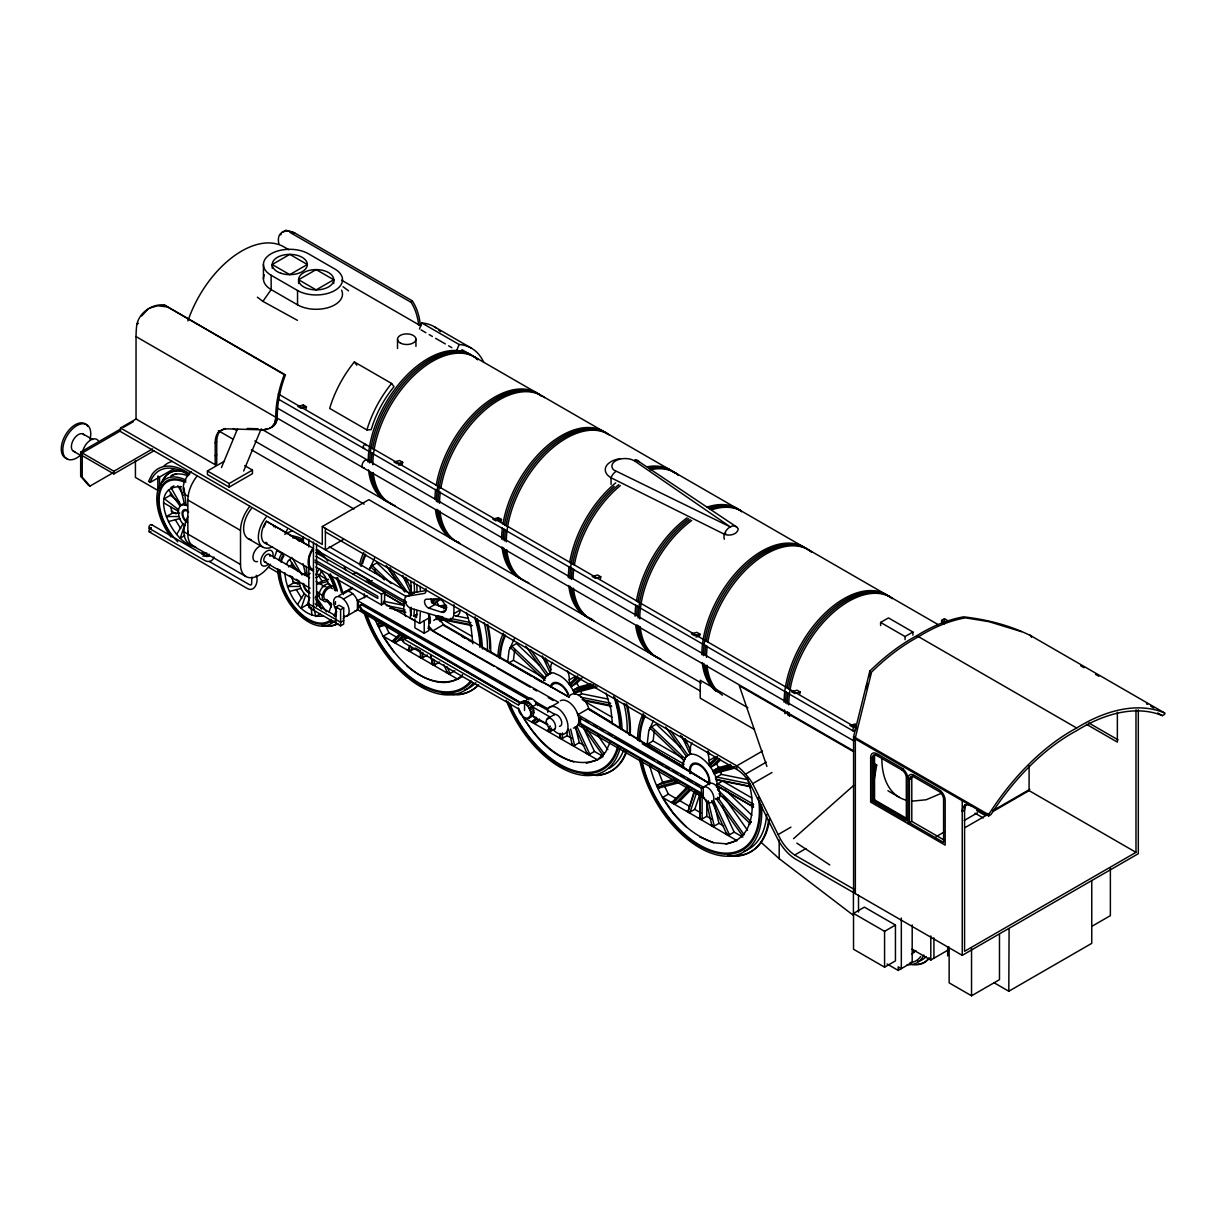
<?xml version="1.0" encoding="UTF-8"?>
<svg xmlns="http://www.w3.org/2000/svg" width="1226" height="1226" viewBox="0 0 1226 1226"><rect width="100%" height="100%" fill="white"/><g stroke="black" fill="none" stroke-linecap="round" stroke-linejoin="round"><path stroke-width="1.5" d="M707.984 751.032L709.563 754.021M872.222 758.281L872.268 757.545A6.574 3.801 60 0 1 876.268 755.231L902.321 770.265A6.574 3.801 60 0 1 906.32 777.207L906.366 820.945L872.222 801.222L872.222 758.281L874.582 756.197A6.574 3.801 60 0 1 875.165 754.542M909.462 779.782L909.508 779.046A6.574 3.801 60 0 1 913.508 776.732L939.56 791.766A6.574 3.801 60 0 1 943.576 798.708L943.606 842.446L909.462 822.738L909.462 779.782L911.837 777.698A6.574 3.801 60 0 1 913.155 775.368M275.804 417.56L274.655 423.215L271.728 427.062A42.159 24.336 60 0 1 260.203 429.774L227.607 428.87A41.102 23.723 60 0 0 218.458 432.196L218.121 432.502A28.167 16.26 60 0 0 216.205 436.165L215.945 437.008A28.167 16.26 60 0 0 215.194 442.816L215.194 464.715L216.741 463.826L216.741 441.912A28.167 16.26 60 0 1 217.492 436.119L217.753 435.261A28.167 16.26 60 0 1 219.669 431.613L220.006 431.307A41.102 23.723 60 0 1 225.385 428.502M382.16 622.685L378.589 623.62L378.022 625.842M269.429 428.18A42.159 24.336 60 0 0 273.275 426.158L276.202 422.326L277.275 416.334A94.034 54.296 -60 0 1 284.478 377.424L285.397 374.895L164.345 304.998C151.61 303.45 137.894 313.458 136.592 326.468A94.034 54.296 -60 0 0 136.04 336.583L136.04 419.016L215.194 464.715M194.765 546.597C172.391 544.237 144.837 485.542 181.371 486.661M178.383 509.556L164.345 498.737L170.322 495.289L170.613 492.867M185.08 525.571C177.264 521.387 174.368 500.147 187.486 505.817M288.401 566.902L291.39 565.186L291.681 562.749M317.871 591.836L316.017 597.047L326.484 611.866M374.558 572.925L374.972 569.569M405.515 616.096L403.814 610.364L403.814 600.158M507.656 662.071L509.081 650.286L514.353 638.654M531.394 676.093L508.729 663.005L513.418 660.293L514.659 650.209M404.243 639.282L518.537 705.195C522.72 697.87 531.394 708.536 530.735 714.099C529.632 723.57 518.337 714.819 518.537 708.904L404.243 642.868A2.191 1.272 60 0 1 402.695 640.171A2.191 1.272 60 0 1 404.243 639.282L407.354 637.489L521.632 703.402C526.919 695.035 538.337 711.019 532.023 716.321M647.129 744.397L653.106 740.948L654.332 730.849M682.744 767.645C685.196 734.987 721.332 769.729 716.582 787.184L717.869 786.448L753.484 806.999L752.197 807.75M746.91 777.407C755.906 799.919 756.197 838.89 726.007 843.963M873.494 783.705L876.697 765.039L873.387 763.124M404.151 611.513L404.886 609.736M442.892 616.939L437.284 615.804L436.441 618.042M302.96 406.879L303.358 404.978L306.454 406.771L306.071 408.672M402.68 462.325L397.193 463.796L394.098 462.003L399.584 460.532L402.68 462.325L402.297 464.225L398.634 465.206M497.986 519.579L498.384 517.678L501.48 519.472L501.097 521.372M600.388 578.703L600.786 576.802L597.675 575.009L592.189 576.481L595.3 578.274L600.786 576.802M699.939 634.149L694.452 635.62L691.357 633.827L696.828 632.355L699.939 634.149L699.556 636.049L695.893 637.014M799.781 693.901L800.164 692.016L797.053 690.223L791.582 691.694L794.678 693.487L800.164 692.016M854.966 725.869L855.35 723.968L851.702 724.949M213.891 557.033C213.309 561.247 208.037 562.795 204.773 560.466L149.388 528.483M853.587 892.62L853.587 736.703L869.832 671.082A179.961 103.903 -60 0 1 916.803 635.696A179.961 103.903 -60 0 1 963.774 616.847C987.145 619.574 1010.347 625.398 1031.418 636.064L1031.418 637.336M567.377 670.898A13.164 7.601 60 0 1 569.216 679.909L569.937 685.349L570.948 682.591L577.645 675.817M707.05 751.553A13.164 7.601 60 0 1 708.904 760.564L709.624 766.005L710.636 763.246L713.762 761.438M865.847 688.997L867.257 683.817M184.636 525.08L180.222 538.199L184.712 535.624M305.688 594.978L301.289 608.096L307.251 604.648L309.458 598.089M411.829 647.435L410.695 650.776L408.626 650.562L409.423 645.887M410.342 645.458L408.411 650.684M551.501 728.075L550.382 731.416L548.298 731.202L549.095 726.528M550.014 726.099L548.099 731.324M696.797 792.027L690.069 812.056L687.985 811.842L694.039 791.552M696.322 791.95L694.851 791.444L687.771 811.98M688.997 812.685L694.759 809.359L699.816 794.325M716.735 785.927L717.869 783.751L753.484 804.317L752.35 806.493M419.461 328.982L421.851 322.99A80.364 46.389 -60 0 1 436.548 328.216M456.7 350.483L459.091 344.491L421.851 322.99M280.831 234.871L281.29 233.768M724.351 539.21C721.654 532.099 732.964 520.483 738.267 528.881C737.485 534.674 729.01 536.283 724.351 534.23L611.054 477.772A19.754 11.402 0 0 1 619.896 458.693M221.462 467.52L237.537 428.87M243.652 471.014L261.184 428.855M286.486 564.466L288.064 560.987L291.987 557.447M329.043 611.943L331.694 604.295L326.085 599.974M369.409 569.646L374.666 558.014M483.259 648.508L569.002 697.073L569.446 696.123A15.371 8.873 60 0 1 588.265 706.988L588.695 708.444L709.486 783.552A8.781 5.073 60 0 1 719.248 790.678A8.781 5.073 60 0 1 715.478 799.015M577.4 725.807L577.829 724.857L703.28 797.283A8.781 5.073 60 0 0 712.061 802.356A8.781 5.073 60 0 0 712.061 792.211A8.781 5.073 60 0 0 703.28 787.138L577.829 714.712L577.4 713.256M610.257 741.899L605.613 752.182L597.246 759.951L586.335 763.323M653.289 720.965L648.769 730.941L646.976 745.653L648.416 743.661L684.031 764.212L682.744 764.963M266.394 543.731L313.059 570.672L311.772 570.274A17.516 10.114 -60 0 1 311.772 550.045L313.059 548.175L266.394 521.234L265.107 523.104A17.516 10.114 -60 0 0 265.107 543.348L266.394 543.731L266.87 542.75L265.659 542.382M176.621 534.413L183.21 523.594M297.688 604.295L304.278 593.491M315.649 574.81L319.419 568.619L325.273 576.802L329.043 584.633M315.818 577.707L318.806 575.99L321.626 571.347M141.572 316.017L148.055 309.151M313.519 548.604L312.324 550.367A16.413 9.471 -60 0 0 312.324 569.324L313.519 569.692M257.383 297.213L262.885 301.366L271.145 289.597L271.145 275.268A26.344 15.202 0 0 1 271.145 253.751A26.344 15.202 0 0 1 308.4 253.751L334.79 268.984A26.344 15.202 0 0 1 334.79 290.501A26.344 15.202 0 0 1 297.535 290.501L271.145 275.268M282.149 232.174L285.949 230.212L294.715 232.94L412.227 300.784A94.034 54.296 -60 0 1 420.227 324.001M418.664 324.89A94.034 54.296 -60 0 0 412.013 303.803L411.093 302.332L412.227 300.784M720.597 787.858L717.471 789.651L751.231 821.818L749.5 823.535M400.626 632.953L393.071 640.6L393.653 641.918L395.952 642.255L402.343 635.804M431.261 601.951L433.943 599.238M401.561 633.934L393.439 642.041M431.981 603.146L435.874 599.207M433.759 604.004L438.939 598.748M394.879 642.868L400.641 639.543L404.473 635.666M434.019 604.418L441.038 598.671M536.528 717.425L532.758 721.24L533.341 722.574L535.639 722.911L539.471 719.034M537.294 718.574L533.126 722.696M579.929 678.085L572.144 685.962L570.366 685.104L578.151 677.227M570.856 686.698L576.833 683.25L582.028 677.993M687.556 786.602L672.446 801.896L673.028 803.214L675.311 803.551L689.364 789.345M708.689 764.641L717.333 756.457M688.828 787.23L672.813 803.337M719.616 758.725L711.816 766.602L710.038 765.744L717.838 757.867M674.254 804.164L680.016 800.839L691.51 789.207M710.544 767.353L716.52 763.905L720.413 759.967M406.664 665.672C420.932 678.392 446.57 691.158 462.57 674.652M915.914 950.533L912.006 954.073M793.528 838.691L853.756 785.36M873.832 767.583L876.697 765.039M546.29 676.016L548.267 674.622L530.689 649.719M602.686 755.047L604.249 753.898L586.656 728.995M685.962 756.672L687.955 755.277L670.377 730.359M717.547 797.191L743.937 834.554L741.945 835.948M519.318 702.759L361.318 610.042L358.973 605.966L362.084 604.157L361.318 604.602L529.004 699.831M136.868 324.17L138.415 323.281M272.218 264.51L289.78 254.364L307.328 264.51L289.78 274.639L272.218 264.51L272.218 268.233M298.608 283.528L298.608 279.743L316.155 269.597L333.717 279.743L333.717 283.528M333.717 279.743A17.562 10.145 0 0 1 307.374 288.524A17.562 10.145 0 0 1 307.374 270.961A17.562 10.145 0 0 1 333.717 279.743L316.155 289.888L298.608 279.743M406.572 596.71L120.516 431.567L120.516 427.981L136.576 418.71M113.16 472.73L89.988 486.109L88.441 485.22L80.671 476.255L80.671 452.057L120.194 429.253M123.489 427.353L133.358 421.652M120.102 431.092L82.219 452.961L82.219 477.159L89.988 486.109M80.671 452.057L113.88 471.244L152.576 448.9M82.219 455.643L113.88 473.926L154.185 450.662M218.121 432.502L219.669 431.613M215.194 442.816L216.741 441.912M189.785 474.018A55.063 31.784 60 0 0 152.07 474.37L148.53 481.435L150.231 482.416L174.184 468.593M277.275 417.897L275.727 418.802L275.727 417.223A94.034 54.296 -60 0 1 284.263 374.666L164.345 304.998M275.635 419.614L277.183 418.71M275.467 420.579L277.015 419.675M215.194 455.765L216.741 454.861M275.237 421.499L276.8 420.61M274.976 422.388L276.524 421.483M274.655 423.215L276.202 422.326M274.272 423.997L275.835 423.108M273.858 424.732L275.406 423.828M273.398 425.407L274.946 424.502M272.877 426.02L274.425 425.115M272.341 426.556L273.888 425.652M173.908 485.833L170.935 487.55L180.973 505.143L183.961 503.426M244.679 465.619L252.449 470.094L252.449 473.68L229.17 487.12L207.439 474.585L207.439 470.999L224.511 461.129M179.716 513.096L172.437 513.096L166.46 516.544L179.211 516.56M207.439 470.999L229.17 483.534L252.449 470.094M120.516 427.981L322.285 544.467L322.285 526.552L368.842 499.672L700.444 691.112M343.05 539.655L325.396 549.846L325.396 528.345M303.527 574.182L306.515 572.45M298.96 582.994L293.489 582.978L287.512 586.442L300.263 586.457M310.178 573.4L307.19 575.132L306.132 566.397M317.519 583.653L321.994 581.063L328.568 579.331M352.981 574.12L356.076 572.327L368.98 579.775L368.98 583.576M316.017 597.047L319.005 595.315M315.067 597.89L318.055 596.158M370.911 566.32L376.888 562.872L399.799 584.695M370.467 567.301L372.183 565.584L391.048 583.545M370.022 568.297L370.896 567.056L384.366 579.898M342.974 592.97L352.291 587.591L352.582 588.495L344.812 592.97M365.884 581.568L368.98 579.775M372.168 580.557L369.041 582.365L404.657 602.931M343.403 599.07L352.705 593.706M320.308 613.904L315.818 616.494L314.055 609.215M335.955 623.145L335.955 607.023L339.066 605.23L343.709 607.912L343.709 624.049L340.613 625.842L308.799 607.468L308.799 556.389M335.955 607.023L340.613 609.705L343.709 607.912M406.634 638.44L357.425 609.552L357.425 600.602L367.432 595.897M358.973 605.966L359.754 605.521L362.084 609.598L521.74 703.28M315.864 556.282L381.501 594.166L384.596 592.373L384.596 603.131L381.501 604.924L315.864 567.025M346.881 616.08L356.184 610.701M361.318 610.042L362.084 609.598M343.709 620.463L340.613 622.256L308.799 603.882M408.595 593.982L411.721 592.173M410.71 592.756L411.062 588.603A13.164 7.601 60 0 1 411.062 585.798M455.796 615.835A11.463 6.62 60 0 0 460.118 610.058L453.911 613.644A11.463 6.62 60 0 1 448.425 619.329L410.879 608.326A6.912 3.985 60 0 1 404.948 600.832A6.912 3.985 60 0 1 408.473 596.005L414.679 592.434L425.299 590.702M403.231 604.924L384.228 593.461M377.317 624.356L378.589 623.62M378.727 627.314L383.14 624.77M417.039 614.41L413.928 616.203L416.518 617.582A270.302 156.054 60 0 0 416.947 610.487M417.039 614.471L413.944 616.264L414.143 613.061A279.804 161.541 60 0 0 414.342 609.368M428.686 608.081L441.697 612.234A7.402 4.276 60 0 0 445.636 606.655A7.402 4.276 60 0 0 438.372 598.962L426.479 599.223A4.935 2.85 60 0 0 424.702 603.115A4.935 2.85 60 0 0 428.686 608.081L434.893 604.495L446.279 608.142M374.666 618.854L383.048 636.294L389.01 632.846L397.76 637.888M410.986 607.238A275.053 158.798 60 0 1 410.266 618.011L419.568 623.39L428.885 618.011A275.053 158.798 60 0 0 429.177 614.456M441.697 612.234L446.341 609.552M391.998 641.213L396.197 638.792M437.284 615.804L435.996 616.54L436.824 619.528L438.111 618.793L471.857 625.612L470.585 626.348M440.057 621.551L443.199 619.758L472.332 636.57M414.909 618.9L414.909 627.865L424.227 633.244L428.885 630.547L428.885 618.011M428.303 626.287A8.781 5.073 60 0 1 432.686 630.915L443.551 624.647L569.002 697.073M407.185 649.979L408.258 649.351M409.637 651.389L415.399 648.064L420.257 650.868M470.14 624.846L471.857 625.612M419.353 656.998L420.411 656.385L420.411 650.96M420.518 657.672L422.74 657.718L422.74 652.309M421.683 658.331L427.445 655.006M431.399 663.956L432.456 663.327L430.663 655.91M432.609 664.661L434.908 664.753L433.59 659.327M433.835 665.366L439.598 662.04M446.141 672.461L447.214 671.848L447.796 673.181L450.08 673.518L446.877 666.576M447.582 673.304L443.904 664.753M449.022 674.131L454.785 670.806M510.598 646.96L516.575 643.512L539.471 665.335M510.154 647.956L511.87 646.225L545.555 678.315L544.283 679.051M509.694 648.937L510.568 647.711L544.742 680.353C540.819 680.507 551.164 669.595 555.562 673.825C564.834 676.936 571.101 685.395 574.764 694.1M457.559 679.311L462.095 676.691M724.351 534.23L725.899 533.325M546.995 675.357L551.409 672.813M550.382 673.411L550.75 669.258A13.164 7.601 60 0 1 552.589 662.377M543.838 680.047L544.742 680.353M520.13 702.912L523.241 701.119M519.15 703.831L524.529 700.72M522.92 702.667L526.031 700.874M527.624 701.548L524.529 703.341L524.529 710.513M526.138 704.521L529.234 702.728M569.216 679.909L575.193 676.461L575.638 679.878M527.624 706.099L530.735 704.306M569.017 684.001L570.289 683.265L570.366 685.104M528.912 707.984L532.023 706.191M529.188 708.551L536.957 704.076L554.796 714.375L548.589 717.961M529.908 710.038L533.004 708.245M530.521 712.122L533.632 710.329M522.72 716.934L597.445 759.829C562.351 772.656 531.946 736.366 518.414 707.954M530.735 714.099L533.846 712.306M572.986 690.407L578.963 686.958L590.947 683.771M579.883 686.667L574.274 689.656L573.676 691.847M527.624 718.513L530.735 716.72L529.234 716.582M528.912 718.114L532.299 716.076L546.888 724.505M574.396 693.318L578.795 690.774M531.686 721.853L535.885 719.432M578.534 695.54L581.66 693.732L607.866 699.035M534.567 723.524L540.329 720.198L548.022 724.627M548.589 727.263L550.137 726.374M546.873 730.619L547.93 730.006M577.829 714.712L588.695 708.444M549.309 732.029L555.072 728.704M609.812 705.502L611.544 706.268L610.257 707.004M579.683 723.769L580.465 723.325L702.192 793.605L701.41 794.05L579.683 723.769L579.683 717.946L701.41 788.211L702.192 787.766M559.025 737.638L560.098 737.025L560.098 733.409M560.19 738.313L562.428 738.374L562.428 732.949M561.355 738.987L567.117 735.661L567.117 732.045M571.071 744.596L572.144 743.983L572.511 745.178L574.596 745.393L570.657 729.118M572.297 745.301L568.649 729.24M573.523 746.006L579.285 742.68L583.898 745.347M585.829 753.116L586.886 752.503L587.484 753.821L589.767 754.159L576.94 726.374M587.269 753.944L575.04 726.803M588.695 754.772L594.457 751.446L603.207 756.503L597.246 759.951M602.962 754.634L604.249 753.898M601.552 755.952L602.824 755.216L581.952 725.639M650.27 727.616L656.247 724.168L680.507 747.262M649.826 728.596L651.558 726.865L685.242 758.955L683.97 759.706M649.382 729.593L650.255 728.351L684.414 760.994L683.143 761.744M880.605 625.582L880.605 622.44L888.467 617.904L912.91 632.018L912.91 635.16M650.27 767.491L651.558 766.756L649.826 765.989C658.377 798.877 680.338 831.136 713.517 842.584M686.683 756.013L691.081 753.469M690.069 754.051L690.437 749.898A13.164 7.601 60 0 1 692.276 743.017M685.257 757.331L686.545 756.58L665.657 727.003M683.526 760.687L684.414 760.994M880.605 622.44L905.049 636.555L912.91 632.018M682.591 766.219L647.405 745.408M944.541 623.758L941.614 622.072L941.614 620.371L944.434 618.747L948.832 621.275M656.676 785.651L662.653 782.203L675.158 778.939M657.397 787.123L677.457 781.744M658.101 788.609L662.515 786.065M708.904 760.564L714.881 757.116L715.325 760.534M662.408 797.574L668.385 794.126L675.679 798.341M712.674 771.047L718.651 767.599L730.635 764.426M719.57 767.307L713.961 770.311L713.363 772.487M714.068 773.958L718.482 771.415M671.373 802.509L675.572 800.088M715.371 777.836L721.348 774.372L747.538 779.675M762.48 751.032L736.795 765.867L322.285 526.552M694.851 791.444L699.663 795.781L704.092 797.666M715.815 779.338L749.5 786.142M588.051 708.812L709.486 783.552L703.28 787.138L703.28 797.283M716.199 780.824L717.471 780.088L751.231 786.908L749.944 787.644M716.582 784.487L722.558 781.039L751.707 797.865M699.663 795.781L702.115 795.536L702.115 819.014L699.877 818.953L662.622 797.452L673.534 813.42L686.238 826.845M700.828 796.272L702.115 795.536M1138.31 709.808L1138.31 853.694L962.241 955.345L795.352 858.997A34.297 19.8 60 0 1 785.33 850.308L783.797 848.469A34.297 19.8 60 0 1 777.253 838.186L750.71 785.023A25.608 14.789 60 0 0 736.795 769.438L736.795 765.867A35.171 20.306 60 0 1 744.213 772.748L745.423 774.173L766.296 762.128M686.545 811.26L687.617 810.647M749.055 784.64L750.327 783.904L716.643 777.085L716.245 779.092L717.471 780.088M745.423 774.173L745.592 774.342A31.784 18.359 60 0 1 752.703 783.629L771.966 772.503M698.713 818.278L699.785 817.665L699.785 794.187M701.042 819.627L706.804 816.301L706.804 803.658M710.758 825.236L711.831 824.623L712.199 825.818L714.268 826.033L708.153 800.731M711.984 825.941L705.762 799.275M713.21 826.661L718.972 823.336L723.585 825.987M752.197 805.053L753.484 804.317M725.501 833.757L726.574 833.144L727.156 834.462L729.455 834.799L713.425 800.088M726.941 834.584L711.601 800.762M749.944 822.554L751.231 821.818M728.382 835.427L734.144 832.102L742.895 837.143M749.055 824.531L750.327 823.78L718.942 793.774M876.927 755.553L878.475 754.664M742.649 835.289L743.937 834.554M741.24 836.607L742.512 835.856L715.984 798.341M736.918 840.607L699.877 818.953M752.703 783.629L778.127 834.554L790.969 827.136M901.662 769.836L903.21 768.932M872.222 801.222L874.552 799.888L907.071 818.662M778.127 834.554A31.34 18.099 60 0 0 794.693 855.043L805.942 848.545M909.462 822.738L911.792 821.389L944.311 840.162M936.051 836.73L944.342 831.933M964.234 820.455L977.49 812.807M988.064 813.42L984.861 815.275L976.662 810.539M992.891 810.647L1029.809 789.314M964.801 827.749L987.88 814.416M992.83 811.566L1029.089 790.632L1135.981 852.346L1135.981 711.157A13.164 7.601 60 0 1 1136.073 709.793M853.587 737.991L988.616 815.949L990.945 814.6L996.217 806.616A176.759 102.049 -60 0 1 1076.658 730.681A176.759 102.049 -60 0 1 1157.114 713.716L1162.371 715.632L1164.7 714.283L1164.7 713.011L1029.671 635.053M853.526 913.401L864.391 907.133L895.44 925.048L895.44 960.893L884.574 967.161L853.526 949.246L853.526 913.401L884.574 931.331L895.44 925.048M887.072 963.988L898.214 970.425L912.19 962.349L912.19 924.91M912.19 949.276L930.81 960.035L948.771 949.66M1135.981 852.346L964.571 951.315L964.571 804.746M949.139 947.024L949.139 982.854L971.544 995.788L999.481 979.666L999.481 934.411M1092.305 926.074L1110.373 915.638L1110.373 868.498M993.934 982.654L1008.799 991.236L1091.753 943.346L1091.753 880.575M941.629 793.191L926.166 799.766L911.761 801.191M149.986 308.002L157.618 305.78L166.751 306.822M323.541 615.973C301.244 619.314 285.964 592.373 284.892 572.803M409.423 593.491L411.277 592.924M737.132 840.469L726.221 843.84L713.302 842.706L699.663 836.914M303.358 404.978L297.872 406.45L300.968 408.243L306.454 406.771M498.384 517.678L492.898 519.15L495.994 520.943M497.833 520.452L501.48 519.472M856.622 726.252L852.974 727.233L849.863 725.44M168.514 521.54L180.023 518.521M289.566 591.422L301.075 588.419M317.672 584.082L327.526 581.492M445.728 604.571L439.276 606.303L437.146 602.61M441.038 607.284L446.57 605.843M383.815 624.187L378.451 625.597L380.014 626.578L385.362 625.168M443.352 608.617L446.923 607.682M593.614 684.552L575.193 689.38L593.522 685.87M595.545 685.993L574.105 691.587L575.668 692.583L597.108 686.974M675.817 780.242L657.964 784.916L657.81 786.877L659.373 787.858L679.02 782.724M731.462 765.683L714.881 770.02L733.209 766.511M735.232 766.633L713.793 772.242L715.356 773.223L735.002 768.089M442.847 607.33L446.509 606.625M408.473 596.005L424.395 593.415A5.333 3.08 60 0 0 425.974 590.794L425.974 588.557M366.926 429.928L371.187 429.652L372.413 425.744A73.775 42.588 -60 0 1 391.401 389.991L394.006 386.68L391.615 383.462L354.36 361.946A80.364 46.389 -60 0 0 329.687 408.411L366.926 429.928A80.364 46.389 -60 0 1 391.615 383.462M322.3 586.488L325.947 586.488M247.269 428.472L258.134 428.778M278.976 244.25C275.927 232.25 284.861 228.557 294.715 232.94M303.895 574.458L308.554 575.714M442.096 693.303L457.635 694.851A91.122 52.611 60 0 0 477.803 685.38M584.204 774.204L597.323 775.491A91.122 52.611 60 0 0 626.271 751.155M727.631 855.212L737.01 856.146A91.122 52.611 60 0 0 768.671 819.704M284.263 374.666L285.397 374.895M383.493 601.261L404.12 605.429M455.076 615.743L468.179 618.379M386.297 605.491L403.17 608.908M450.386 618.44L470.968 622.609M389.607 608.234L404.58 611.268M470.554 624.601L436.87 617.797L438.111 618.793M394.649 610.012L405.883 612.28M580.71 697.196L610.655 703.249M582.166 699.571L610.241 705.256M583.423 700.582L611.544 706.268M420.84 686.146L425.575 687.617M560.527 766.802L563.684 767.767M1021.503 631.666L989.03 621.689L965.521 617.858A179.961 103.903 -60 0 0 918.55 636.708A179.961 103.903 -60 0 0 871.579 672.093L855.334 737.715L855.334 893.631M309.917 597.798C303.588 594.916 299.634 587.898 299.236 581.093L296.048 579.239M573.829 761.944C551.409 754.71 534.904 736.382 522.935 716.812M634.424 460.807L631.589 459.551A13.134 7.586 0 0 0 615.728 460.761A13.134 7.586 0 0 0 613.644 469.91L730.573 527.042L634.424 460.807A7.908 4.475 -61.1 0 1 638.991 461.635L736.765 527.057M297.458 320.354L262.885 301.366M461.819 636.371L465.114 638.24M468.424 640.11L471.719 641.98M383.171 602.778L414.618 620.632M427.859 628.156L558.581 702.391L547.715 708.674L534.475 701.149M357.425 600.602L531.164 699.264M363.754 605.092L382.006 615.467M385.332 617.352L388.657 619.237M391.968 621.122L410.235 631.497M413.56 633.382L425.177 639.987M428.502 641.872L431.828 643.757M436.808 646.577L440.119 648.477M443.444 650.362L453.405 656.017M456.731 657.902L461.712 660.722M465.037 662.622L468.347 664.507M471.673 666.392L489.94 676.752M493.25 678.652L496.576 680.537M499.901 682.422L518.169 692.797M521.479 694.682L526.46 697.502M538.091 704.107L543.072 706.942L535.655 703.617M1080.75 665.825L1084.045 667.726M1095.554 674.361L1098.848 676.262M1150.739 706.222L1153.835 708.015M1157.712 712.95L1162.371 715.632M290.026 232.434L411.093 302.332M434.387 326.79L471.627 348.291M941.614 620.371L944.541 622.072M288.861 249.736L283.911 246.886A84.502 48.795 -60 0 0 187.915 320.921M341.594 280.187L420.717 325.871M461.911 349.655L470.156 354.406A84.502 48.795 -60 0 0 405.04 377.056A84.502 48.795 -60 0 0 368.152 462.095M474.814 357.103L536.896 392.948M541.555 395.63L603.636 431.475M670.377 470.002L608.295 434.157A84.502 48.795 -60 0 0 543.179 456.792A84.502 48.795 -60 0 0 506.292 541.846M675.036 472.684L737.117 508.529M808.501 549.754L886.107 594.549M938.135 624.601L890.766 597.246A84.502 48.795 -60 0 0 825.65 619.881A84.502 48.795 -60 0 0 788.762 704.919M421.07 329.917L425.928 332.721M429.177 334.591L432.41 336.46M435.644 338.33L445.36 343.939M448.609 345.809L451.842 347.678M1088.795 722.957L1118.066 739.845M1086.466 724.29L1117.361 742.128L1117.361 712.245M916.803 635.696L1076.658 727.999A179.961 103.903 -60 0 1 1164.7 713.011M341.594 290.148A26.344 15.202 0 0 1 329.334 307.251A26.344 15.202 0 0 1 297.535 304.83L271.145 289.597A26.344 15.202 0 0 1 264.341 274.915M278.287 393.99L855.472 727.233A2.191 1.272 -60 0 1 854.783 730.635A2.191 1.272 -60 0 1 852.882 729.531A2.191 1.272 -60 0 1 855.472 727.233M277.75 398.756L853.281 731.033M853.587 736.703L988.616 814.662L988.616 815.949M277.382 408.074L854.583 741.332M975.007 813.175L983.237 817.926M136.04 336.583L275.727 417.223M276.264 417.576L853.511 750.848M853.526 751.661L739.309 685.717L766.924 766.434M747.891 707.739L700.23 680.231L700.23 698.161L754.465 729.47M262.042 429.406L385.654 500.775M390.312 503.472L452.394 539.302M457.053 541.999L519.134 577.844A84.502 48.795 -60 0 1 502.032 546.919M523.793 580.526L585.875 616.371M590.518 619.053L652.6 654.899M657.259 657.58L701.379 683.051M887.946 790.77L899.378 797.375M233.323 428.594L236.633 430.51M254.855 441.023L364.153 504.116M906.29 819.106L873.77 800.333L873.816 756.641A6.574 3.801 60 0 1 874.736 754.603M218.351 430.694L233.231 439.291M251.422 449.789L353.962 508.989M325.396 531.931L736.795 769.438M1009.09 928.634L1008.799 991.236M329.319 546.735L411.231 594.028M513.418 660.293L544.175 678.055M586.12 702.268L612.019 717.225M653.106 740.948L682.254 757.775M316.461 550.076L406.572 602.089M308.707 545.815L266.394 521.234M443.352 625.26L467.642 639.282M534.628 677.963L542.72 682.637M587.898 708.72L612.172 722.742M315.695 552.589L384.596 592.373M385.24 594.395L404.657 605.613M664.599 755.691L684.031 766.909M314.99 560.083L377.761 596.326L377.761 598.441L314.99 562.198M432.686 630.915L493.771 666.178M497.066 668.093L530.076 687.142M533.387 689.058L536.682 690.958M548.237 697.625L553.187 700.49M585.4 720.336L588.695 722.237M593.629 725.087L596.909 726.987M600.204 728.888L603.499 730.788M608.433 733.638L611.713 735.539M615.008 737.439L654.485 760.227M657.78 762.128L662.714 764.978M666.009 766.878L669.289 768.779M672.584 770.679L677.518 773.529M680.813 775.43L684.093 777.33M687.388 779.215L692.322 782.065M695.617 783.966L698.897 785.866M83.276 434.096L92.594 439.475M276.632 550.382L283.237 554.198M317.902 574.197L327.802 579.929M197.141 475.995A26.344 15.202 -60 0 0 187.839 499.993L240.511 530.414L240.511 564.45A26.344 15.202 -60 0 0 250.886 577.752A26.344 15.202 -60 0 0 270.471 564.221M248.158 538.658L262.9 547.179M794.693 855.043L855.334 890.045M269.076 554.382L309.642 577.798M316.124 581.538L324.231 586.227M532.299 706.758L550.137 717.057A6.59 3.801 60 0 0 547.961 719.08M163.84 502.921L178.184 511.196M289.673 575.561L292.861 577.4M400.641 639.543L403.722 641.321M531.624 715.172L535.992 717.685M567.117 735.661L571.975 738.466M680.016 800.839L689.242 806.172M694.759 809.359L701.241 813.083M706.804 816.301L711.662 819.106M73.407 451.214L81.161 455.689M264.693 561.983L310.117 588.204M316.599 591.959L322.392 595.3M171.18 510.997L176.115 513.863M268.463 567.163L278.348 572.879M293.198 581.446L298.133 584.312M327.817 601.445L331.112 603.345M315.097 603.943L335.863 615.927M183.946 531.808L240.511 564.45M80.671 476.255L82.219 477.159M193.294 546.106L245.966 576.511M151.58 524.682L206.903 556.619M209.37 561.523L249.001 584.404C252.617 586.35 251.376 583.898 251.851 577.155M149.388 531.961L246.886 588.25C254.732 593.169 258.977 581.247 256.249 575.316M642.209 743.768L709.486 783.552M796.808 843.09L829.787 864.958M311.465 608.096L307.251 604.648M343.05 286.715L348.552 290.853M760.825 842.093L779.2 858.675L853.419 915.362L853.419 891.241M291.39 565.186L296.999 569.508M170.322 495.289L178.735 501.771M568.251 671.833L569.875 673.38M724.872 789.513L751.875 815.244M318.806 575.99L321.994 581.063M753.484 806.999L717.164 785.682L717.869 786.448M354.36 361.946L356.766 365.179M912.328 948.97L914.412 951.928M680.568 735.431L686.054 743.217M723.34 796.026L747.523 830.278M541.984 656.354L546.367 662.576M597.951 735.631L607.851 749.638M525.831 646.194L546.704 675.771M402.297 575.699L406.695 581.936M389.899 567.515L407.492 592.419M387.385 567.27L403.875 590.625M386.144 565.554L404.825 592.02M327.235 601.001L331.418 606.931M289.566 559.577L297.949 571.439M168.514 489.695L180.023 505.986M716.52 763.905L718.651 767.599M576.833 683.25L578.963 686.958M394.174 652.14L383.248 636.171L457.773 679.189C426.296 691.403 398.052 660.553 383.048 636.294M301.719 598.411L296.294 589.537M180.666 528.513L175.241 519.655M292.907 559.041L302.025 575.04M315.986 599.483L321.457 609.077M177.816 485.695L183.287 495.304M662.653 782.203L658.408 771.277M664.078 785.161L668.385 794.126M537.662 705.563L536.682 703.494A8.781 5.073 60 0 0 526.904 699.341M385.424 625.352L389.01 632.846M722.129 806.049L734.144 832.102M685.073 738.65L690.483 750.389M682.085 736.749L690.146 754.266M583.239 727.141L594.457 751.446M545.386 658.01L550.811 669.733M542.398 656.109L550.459 673.61M405.714 577.369L411.124 589.093M402.71 575.454L410.771 592.97M432.456 663.327L432.824 664.538L430.694 655.68M720.428 771.292L721.348 774.372M606.15 693.15L610.87 709.057L612.525 724.413M580.741 690.652L581.66 693.732M466.462 612.51L471.198 628.417L472.838 643.757M291.681 576.894L293.489 582.978M170.613 506.997L172.437 513.096M699.785 817.665L700.092 818.83L700.092 795.536M560.098 737.025L560.405 738.19L560.405 734.604M420.411 656.385L420.733 657.55L420.733 652.171M713.716 801.635L718.972 823.336M575.791 728.213L579.285 742.68M319.158 602.119L320.476 607.575M303.052 563.715L305.688 574.642M180.222 486.538L184.636 504.744M311.174 608.265L312.017 615.253M184.023 487.779L186.122 505.235M414.097 581.829L414.143 582.641A279.804 161.541 60 0 1 414.541 593.001M709.977 763.905L710.038 765.744M1029.089 765.943L1029.089 790.632M971.544 948.648L971.544 995.788M962.241 800.716L962.241 955.345M947.667 946.671L947.667 955.943M944.434 618.747L944.434 620.433M933.921 937.829L933.921 958.242M930.81 935.913L930.81 960.035M911.792 778.433L911.792 821.389M907.914 778.832A8.781 5.073 60 0 1 914.121 775.246L938.963 789.575A8.781 5.073 60 0 1 945.169 800.333L945.169 845.128L870.659 802.126L870.659 757.316A8.781 5.073 60 0 1 876.881 753.729L901.708 768.074A8.781 5.073 60 0 1 907.914 778.832L907.914 823.627M905.049 636.555L905.049 639.696M901.325 918.075L901.325 968.632L898.214 966.839L898.214 970.425M884.574 931.331L884.574 967.161M874.552 756.932L874.552 799.888M869.832 671.082L869.832 676.66M858.507 895.225L858.507 912.067M779.2 840.132L779.2 858.675M701.41 788.211L701.41 794.05M611.054 484.423L611.054 477.772A7.908 4.659 -58.9 0 1 615.82 471.55M580.465 717.486L580.465 723.325M547.715 712.26L547.715 708.674A15.371 8.873 60 0 1 561.707 711.647A15.371 8.873 60 0 1 567.332 730.558A15.371 8.873 60 0 1 554.305 730.865M453.911 604.679L453.911 613.644M424.227 620.693L424.227 633.244M415.936 339.05L415.936 346.376M397.515 339.357L397.515 348.506M381.501 594.166L381.501 604.924M364.321 593.89L364.321 597.69M340.613 609.705L340.613 625.842M316.553 544.053L316.553 606.472M313.458 542.061L313.458 610.165M308.799 539.363L308.799 546.934M303.358 537.126L303.358 542.505M297.535 290.501L297.535 304.83M263.437 264.51L263.437 278.854M229.17 483.534L229.17 487.12M187.839 499.993L187.839 534.046M159.533 487.795L159.533 477.037L157.832 476.056L157.832 490.4A43.462 25.087 60 0 0 170.981 536.973M135.427 460.578L135.427 477.45L157.832 490.4A43.462 25.087 60 0 1 185.892 480.209M113.88 471.244L113.88 473.926M906.152 800.195A84.502 48.795 -60 0 1 881.877 758.695M372.811 464.777A84.502 48.795 -60 0 1 411.767 377.608A84.502 48.795 -60 0 1 477.849 359.126M395.308 505.74A84.502 48.795 -60 0 1 373.21 472.546M390.65 503.043A84.502 48.795 -60 0 1 368.551 469.865M372.566 448.762A84.502 48.795 -60 0 1 417.284 370.16A84.502 48.795 -60 0 1 477.726 359.387M392.029 504.177A84.502 48.795 -60 0 1 371.892 473.527M371.279 462.079A84.502 48.795 -60 0 1 371.999 452.655M369.7 462.984A84.502 48.795 -60 0 1 410.787 373.731A84.502 48.795 -60 0 1 477.542 359.77M387.201 501.679A84.502 48.795 -60 0 1 370.344 472.623M436.441 501.526A84.502 48.795 -60 0 1 475.397 414.342A84.502 48.795 -60 0 1 541.478 395.86M458.938 542.474A84.502 48.795 -60 0 1 436.839 509.296M458.754 542.72A84.502 48.795 -60 0 1 438.402 510.185M437.988 502.415A84.502 48.795 -60 0 1 474.876 417.376A84.502 48.795 -60 0 1 540.007 394.741M440.854 488.193A84.502 48.795 -60 0 1 484.485 410.526A84.502 48.795 -60 0 1 544.589 397.653M460.317 543.608A84.502 48.795 -60 0 1 439.95 511.089M439.552 503.304A84.502 48.795 -60 0 1 440.287 492.086M436.195 485.496A84.502 48.795 -60 0 1 480.914 406.894A84.502 48.795 -60 0 1 541.356 396.136M455.658 540.927A84.502 48.795 -60 0 1 435.521 510.261M434.908 498.813A84.502 48.795 -60 0 1 435.628 489.389M504.484 524.927A84.502 48.795 -60 0 1 548.114 447.26A84.502 48.795 -60 0 1 608.219 434.387M523.946 580.342A84.502 48.795 -60 0 1 503.58 547.823M503.181 540.053A84.502 48.795 -60 0 1 503.917 528.82M528.774 582.794A84.502 48.795 -60 0 1 506.69 549.616M502.936 524.038A84.502 48.795 -60 0 1 546.566 446.371A84.502 48.795 -60 0 1 606.671 433.498M501.633 539.149A84.502 48.795 -60 0 1 502.369 527.931M506.047 525.831A84.502 48.795 -60 0 1 549.677 448.164A84.502 48.795 -60 0 1 609.766 435.291M522.23 579.637A84.502 48.795 -60 0 1 505.357 550.581M504.729 540.942A84.502 48.795 -60 0 1 505.464 529.724M647.313 466.769A84.502 48.795 -60 0 1 674.836 473.19M590.855 618.64A84.502 48.795 -60 0 1 568.772 585.461M568.374 577.691A84.502 48.795 -60 0 1 569.109 566.458M569.676 562.565A84.502 48.795 -60 0 1 615.682 482.875M650.102 469.834A84.502 48.795 -60 0 1 678.055 474.707M593.782 620.678A84.502 48.795 -60 0 1 573.431 588.143M573.048 578.565A84.502 48.795 -60 0 1 573.753 569.14M574.335 565.247A84.502 48.795 -60 0 1 620.341 485.573M648.861 467.658A84.502 48.795 -60 0 1 674.959 472.914M592.419 619.528A84.502 48.795 -60 0 1 570.32 586.35M569.921 578.58A84.502 48.795 -60 0 1 614.211 486.37M650.408 468.562A84.502 48.795 -60 0 1 677.932 474.983M592.235 619.774A84.502 48.795 -60 0 1 572.098 589.124M571.469 579.484A84.502 48.795 -60 0 1 572.205 568.251M572.787 564.358A84.502 48.795 -60 0 1 618.778 484.668M660.523 659.205A84.502 48.795 -60 0 1 640.171 626.67M639.757 618.9A84.502 48.795 -60 0 1 691.709 520.498M711.616 509.847A84.502 48.795 -60 0 1 741.761 511.227L803.842 547.072A84.502 48.795 -60 0 0 738.726 569.707A84.502 48.795 -60 0 0 701.839 654.745M708.505 508.054A84.502 48.795 -60 0 1 741.684 511.457M657.427 657.412A84.502 48.795 -60 0 1 637.06 624.877M636.677 615.314A84.502 48.795 -60 0 1 637.397 605.889M637.964 601.997A84.502 48.795 -60 0 1 688.614 518.705M660.707 658.96A84.502 48.795 -60 0 1 638.608 625.781M638.21 618.011A84.502 48.795 -60 0 1 690.161 519.609M710.069 508.959A84.502 48.795 -60 0 1 740.213 510.322M706.958 507.166A84.502 48.795 -60 0 1 741.577 511.717M655.864 656.508A84.502 48.795 -60 0 1 635.742 625.858M635.099 616.218A84.502 48.795 -60 0 1 635.834 604.985M636.417 601.092A84.502 48.795 -60 0 1 687.066 517.816M703.387 655.649A84.502 48.795 -60 0 1 742.358 568.466A84.502 48.795 -60 0 1 808.424 549.984M716.428 691.142A84.502 48.795 -60 0 1 703.801 663.419M716.321 691.418A84.502 48.795 -60 0 1 702.253 662.515M706.253 641.413A84.502 48.795 -60 0 1 750.971 562.811A84.502 48.795 -60 0 1 811.413 552.052M717.992 692.031A84.502 48.795 -60 0 1 705.578 666.178M704.965 654.73A84.502 48.795 -60 0 1 705.686 645.305M707.8 642.317A84.502 48.795 -60 0 1 751.431 564.65A84.502 48.795 -60 0 1 811.535 551.777M722.466 695.157A84.502 48.795 -60 0 1 706.896 665.212M706.498 657.427A84.502 48.795 -60 0 1 707.233 646.209M788.517 688.905A84.502 48.795 -60 0 1 832.148 611.238A84.502 48.795 -60 0 1 892.237 598.365M788.119 715.494A84.502 48.795 -60 0 1 787.613 711.8M787.199 704.03A84.502 48.795 -60 0 1 787.935 692.797M789.667 716.398A84.502 48.795 -60 0 1 789.161 712.704M786.969 688.016A84.502 48.795 -60 0 1 831.672 609.414A84.502 48.795 -60 0 1 892.114 598.64M785.651 703.126A84.502 48.795 -60 0 1 786.387 691.908M784.104 702.237A84.502 48.795 -60 0 1 823.06 615.054A84.502 48.795 -60 0 1 889.141 596.572M785.008 713.716A84.502 48.795 -60 0 1 784.502 710.007M273.475 526.674A2.191 1.272 -60 0 1 275.375 527.762M553.83 714.666A6.59 3.801 60 0 1 560.818 719.233A6.59 3.801 60 0 1 559.454 726.374M420.104 586.35A275.053 158.798 60 0 1 420.303 590.196M420.303 612.617A275.053 158.798 60 0 1 419.568 623.39M410.802 580.971A275.053 158.798 60 0 1 411.2 592.419M416.763 584.664A270.302 156.054 60 0 1 417.085 592.189M405.852 637.949A2.191 1.272 60 0 1 407.354 637.489M560.297 700.797A15.371 8.873 60 0 1 576.603 711.432A15.371 8.873 60 0 1 573.416 728.106M343.203 594.549A10.973 6.329 60 0 1 355.417 596.817A10.973 6.329 60 0 1 354.575 611.192M327.189 599.575A6.59 3.801 -60 0 1 324.691 592.556A6.59 3.801 -60 0 1 332.415 588.679M266.088 562.106A4.383 2.529 -60 0 1 263.835 559.332A4.383 2.529 -60 0 1 267.161 554.458A4.383 2.529 -60 0 1 269.996 556.389M335.526 604.403A6.59 3.801 -60 0 1 335.526 601.614M338.82 595.913A6.59 3.801 -60 0 1 341.226 594.518M328.384 600.863A8.781 5.073 -60 0 1 322.177 597.277A8.781 5.073 -60 0 1 328.384 586.518A8.781 5.073 -60 0 1 334.591 590.104M335.893 609.736A10.973 6.329 60 0 1 336.935 596.664A10.973 6.329 60 0 1 348.414 606.839A10.973 6.329 60 0 1 343.403 616.387M323.679 599.759A8.781 5.073 -60 0 1 320.89 589.369A8.781 5.073 -60 0 1 331.281 586.58M433.789 620.494A8.781 5.073 60 0 1 443.551 624.647M923.822 955.023A43.462 25.087 60 0 1 907.194 964.617M928.925 958.701A46.787 27.003 60 0 1 917.952 964.234M929.201 957.736A46.787 27.003 60 0 1 912.405 964.601M926.12 956.556A43.462 25.087 60 0 1 917.63 961.46M920.711 956.479A41.27 23.83 60 0 1 910.029 962.655M634.899 459.827A19.754 11.402 0 0 1 638.991 461.65M459.091 344.491A80.364 46.389 -60 0 1 483.78 362.452M459.306 350.789A73.775 42.588 -60 0 1 468.317 353.992M438.571 329.84A80.364 46.389 -60 0 1 440.456 331.679M364.352 467.75A4.383 2.529 -60 0 1 362.957 462.554A4.383 2.529 -60 0 1 368.152 461.16M364.643 448.18A2.191 1.272 -60 0 1 363.095 447.291A2.191 1.272 -60 0 1 364.643 444.594A2.191 1.272 -60 0 1 366.206 445.498M82.51 452.026A12.076 6.973 -60 0 1 89.651 440.701A12.076 6.973 -60 0 1 98.157 440.624M67.507 458.754A19.754 11.402 -60 0 1 66.005 434.096A19.754 11.402 -60 0 1 87.751 426.464M81.897 453.835A19.754 11.402 -60 0 1 62.955 452.011A19.754 11.402 -60 0 1 78.081 424.962A19.754 11.402 -60 0 1 90.034 439.26M74.847 451.658A9.885 5.701 -60 0 1 73.407 439.812A9.885 5.701 -60 0 1 84.395 435.138M151.258 527.686A2.191 1.272 -60 0 1 149.082 528.161A2.191 1.272 -60 0 1 149.955 525.203A2.191 1.272 -60 0 1 151.978 525.249M150.89 531.563A2.191 1.272 -60 0 1 148.928 530.95A2.191 1.272 -60 0 1 150.89 528.1M971.544 806.095A13.164 7.601 60 0 0 962.241 811.459L964.571 810.125A13.164 7.601 60 0 1 968.203 803.689M1146.417 703.816A13.164 7.601 60 0 1 1147.628 704.429M988.616 814.662A179.961 103.903 -60 0 1 1076.658 727.999M268.004 428.594A42.159 24.336 60 0 1 264.985 429.008M411.185 594.349A6.912 3.985 60 0 1 414.679 592.434M434.893 604.495A4.935 2.85 60 0 1 430.801 598.947M195.777 547.087A26.344 15.202 -60 0 1 187.992 531.149M276.769 550.428A26.344 15.202 -60 0 1 273.904 558.259M188.605 496.07A15.371 8.873 -60 0 1 183.272 486.661A15.371 8.873 -60 0 1 191.225 471.581M240.511 530.414A26.344 15.202 -60 0 1 249.813 506.399M257.521 561.554A8.781 5.073 -60 0 1 253.138 555.317A8.781 5.073 -60 0 1 260.74 545.846M251.376 539.655A21.945 12.674 -60 0 1 251.376 508.621M268.494 564.175A8.781 5.073 -60 0 1 260.709 562.382A8.781 5.073 -60 0 1 267.437 550.735A8.781 5.073 -60 0 1 272.892 556.573M287.313 529.371A21.945 12.674 -60 0 1 284.846 534.505M272.524 546.796A21.945 12.674 -60 0 1 258.717 540.789A21.945 12.674 -60 0 1 266.119 517.127M263.82 527.272A16.413 9.471 -60 0 1 265.659 523.425M191.9 544.834A26.344 15.202 -60 0 1 187.808 516.498M187.486 522.843A7.678 4.429 60 0 1 182.061 513.433A7.678 4.429 60 0 1 187.486 510.292M209.217 554.213A43.462 25.087 60 0 1 202.857 556.175M170.889 475.979A43.462 25.087 60 0 1 187.808 475.78M187.486 521.939A6.59 3.801 60 0 1 182.873 513.204A6.59 3.801 60 0 1 188.697 512.07M208.497 555.822A46.787 27.003 60 0 1 205.324 555.623M162.583 481.603A46.787 27.003 60 0 1 181.617 470.615M209.156 556.236A46.787 27.003 60 0 1 206.075 556.267M160.667 485.281A46.787 27.003 60 0 1 184.053 471.78M206.734 553.003A41.27 23.83 60 0 1 202.075 554.167M172.897 537.325A41.27 23.83 60 0 1 159.119 492.316A41.27 23.83 60 0 1 185.969 482.048M204.788 552.574A40.167 23.187 60 0 1 201.692 553.171M177.785 541.785A40.167 23.187 60 0 1 159.303 496.3A40.167 23.187 60 0 1 184.528 482.247M171.732 475.489A43.462 25.087 60 0 1 176.406 473.757M334.1 620.923A43.462 25.087 60 0 1 299.634 615.268A43.462 25.087 60 0 1 277.827 568.726M278.869 560.144A43.462 25.087 60 0 1 281.934 553.355M330.284 573.921A43.462 25.087 60 0 1 337.426 591.009M316.339 549.692A43.462 25.087 60 0 1 320.338 552.711M335.403 621.138A43.462 25.087 60 0 1 330.744 622.869M327.986 625.674A46.787 27.003 60 0 1 324.737 625.245M297.995 540.39A46.787 27.003 60 0 1 302.684 540.513M344.751 616.004A46.787 27.003 60 0 1 343.173 618.655M337.916 623.528A46.787 27.003 60 0 1 331.066 625.643M337.058 624.019A46.787 27.003 60 0 1 322.239 625.337M298.654 540.804A46.787 27.003 60 0 1 303.466 541.279M309.963 593.338A7.678 4.429 60 0 1 303.113 583.331M331.694 620.341A41.27 23.83 60 0 1 299.175 612.954A41.27 23.83 60 0 1 279.375 569.615M280.371 561.477A41.27 23.83 60 0 1 283.283 555.026M329.181 574.55A41.27 23.83 60 0 1 335.97 590.779M336.736 611.452A41.27 23.83 60 0 1 334.713 616.479M331.081 619.437A40.167 23.187 60 0 1 299.42 612.249A40.167 23.187 60 0 1 280.156 570.059M281.122 562.136A40.167 23.187 60 0 1 283.957 555.868M328.629 574.871A40.167 23.187 60 0 1 335.25 590.656M336.598 607.789A40.167 23.187 60 0 1 334.024 615.682M309.764 592.357A6.59 3.801 60 0 1 303.895 583.775M150.231 482.416A52.856 30.512 60 0 1 188.85 475.182M163.61 466.34A55.063 31.784 60 0 1 172.207 461.42M292.692 537.846A52.856 30.512 60 0 1 302.945 541.064M316.323 550.29A52.856 30.512 60 0 1 321.227 555.179M336.246 577.829A52.856 30.512 60 0 1 341.564 592.894L343.265 593.874L339.725 582.702A55.063 31.784 60 0 0 337.502 577.492M286.501 533.662A55.063 31.784 60 0 1 292.539 530.889M344.245 566.994A55.063 31.784 60 0 1 345.993 570.396M290.271 535.655A55.063 31.784 60 0 1 302.807 539.179M318.055 550.014A55.063 31.784 60 0 1 327.786 561.094M759.568 800.701A85.59 49.408 60 0 1 711.831 851.549A85.59 49.408 60 0 1 641.213 760.411M639.144 741.132A85.59 49.408 60 0 1 644.554 715.402M761.469 804.946A87.797 50.695 60 0 1 710.682 852.974A87.797 50.695 60 0 1 639.696 759.997M637.581 740.228A87.797 50.695 60 0 1 643.129 713.823M758.404 797.39A84.471 48.779 60 0 1 712.858 850.951A84.471 48.779 60 0 1 641.964 760.61M639.926 741.577A84.471 48.779 60 0 1 645.259 716.183M690.667 773.652A13.164 7.601 60 0 1 699.663 765.315A13.164 7.601 60 0 1 708.659 784.042M766.679 814.447A87.797 50.695 60 0 1 744.182 851.258M689.916 773.453A14.268 8.23 60 0 1 699.663 764.426A14.268 8.23 60 0 1 709.41 784.717M642.547 717.93A91.122 52.611 60 0 1 643.619 714.421M769.514 819.213A91.122 52.611 60 0 1 732.887 855.763M619.942 748.596A87.797 50.695 60 0 1 568.082 771.169A87.797 50.695 60 0 1 506.215 700.23M497.986 655.895A87.797 50.695 60 0 1 503.442 633.183M616.801 699.356A87.797 50.695 60 0 1 622.042 729.562M618.44 747.262A85.59 49.408 60 0 1 568.527 769.53A85.59 49.408 60 0 1 508.238 701.793M499.488 658.485A85.59 49.408 60 0 1 504.867 634.746M614.824 697.533A85.59 49.408 60 0 1 620.479 728.704M623.896 703.387A87.797 50.695 60 0 1 627.099 731.999M623.896 749.438A87.797 50.695 60 0 1 609 768.503M617.674 746.588A84.471 48.779 60 0 1 569.063 768.84A84.471 48.779 60 0 1 509.602 703.372M500.346 656.998A84.471 48.779 60 0 1 505.572 635.543M613.705 696.291A84.471 48.779 60 0 1 619.697 728.106M550.98 687.449A13.164 7.601 60 0 1 558.765 684.062A13.164 7.601 60 0 1 568.052 694.698M550.244 686.775A14.268 8.23 60 0 1 558.673 683.112A14.268 8.23 60 0 1 568.726 694.636M626.118 703.801A91.122 52.611 60 0 1 629.336 735.37M626.501 752.366A91.122 52.611 60 0 1 589.737 774.847M627.405 705.103A91.122 52.611 60 0 1 630.195 734.88M484.209 622.747A87.797 50.695 60 0 1 487.412 651.343M475.887 682.698A87.797 50.695 60 0 1 464.807 689.962M473.021 683.066A87.797 50.695 60 0 1 416.595 684.2A87.797 50.695 60 0 1 364.045 612.602M359.57 564.803A87.797 50.695 60 0 1 363.754 552.543M477.113 618.701A87.797 50.695 60 0 1 482.37 648.922M471.55 681.533A85.59 49.408 60 0 1 417.208 682.775A85.59 49.408 60 0 1 366.038 614.364M361.042 566.412A85.59 49.408 60 0 1 365.179 554.106M475.136 616.893A85.59 49.408 60 0 1 480.745 646.378M470.891 680.66A84.471 48.779 60 0 1 417.775 682.238A84.471 48.779 60 0 1 367.218 615.759M362.605 563.608A84.471 48.779 60 0 1 365.9 554.888M474.631 617.475A84.471 48.779 60 0 1 480.01 647.466M411.308 612.372A13.164 7.601 60 0 1 410.986 609.399M428.364 614.057A13.164 7.601 60 0 1 429.299 622.747M411.568 615.559A14.268 8.23 60 0 1 410.204 608.954M429.039 613.996A14.268 8.23 60 0 1 430.05 623.421M486.875 624.953A91.122 52.611 60 0 1 489.848 649.014M455.214 694.514A91.122 52.611 60 0 1 448.302 693.962M487.733 624.448A91.122 52.611 60 0 1 490.615 652.355M478.646 684.89A91.122 52.611 60 0 1 458.493 694.36M280.999 273.291A17.562 10.145 0 0 0 307.328 264.51A17.562 10.145 0 0 0 280.999 255.728A17.562 10.145 0 0 0 280.999 273.291M546.26 721.271A6.59 3.801 60 0 0 553.248 729.96A6.59 3.801 60 0 0 553.248 720.643A6.59 3.801 60 0 0 546.26 721.271M400.412 343.065A9.21 5.318 0 0 0 415.691 340.43A9.21 5.318 0 0 0 404.09 334.1A9.21 5.318 0 0 0 400.412 343.065"/></g></svg>
